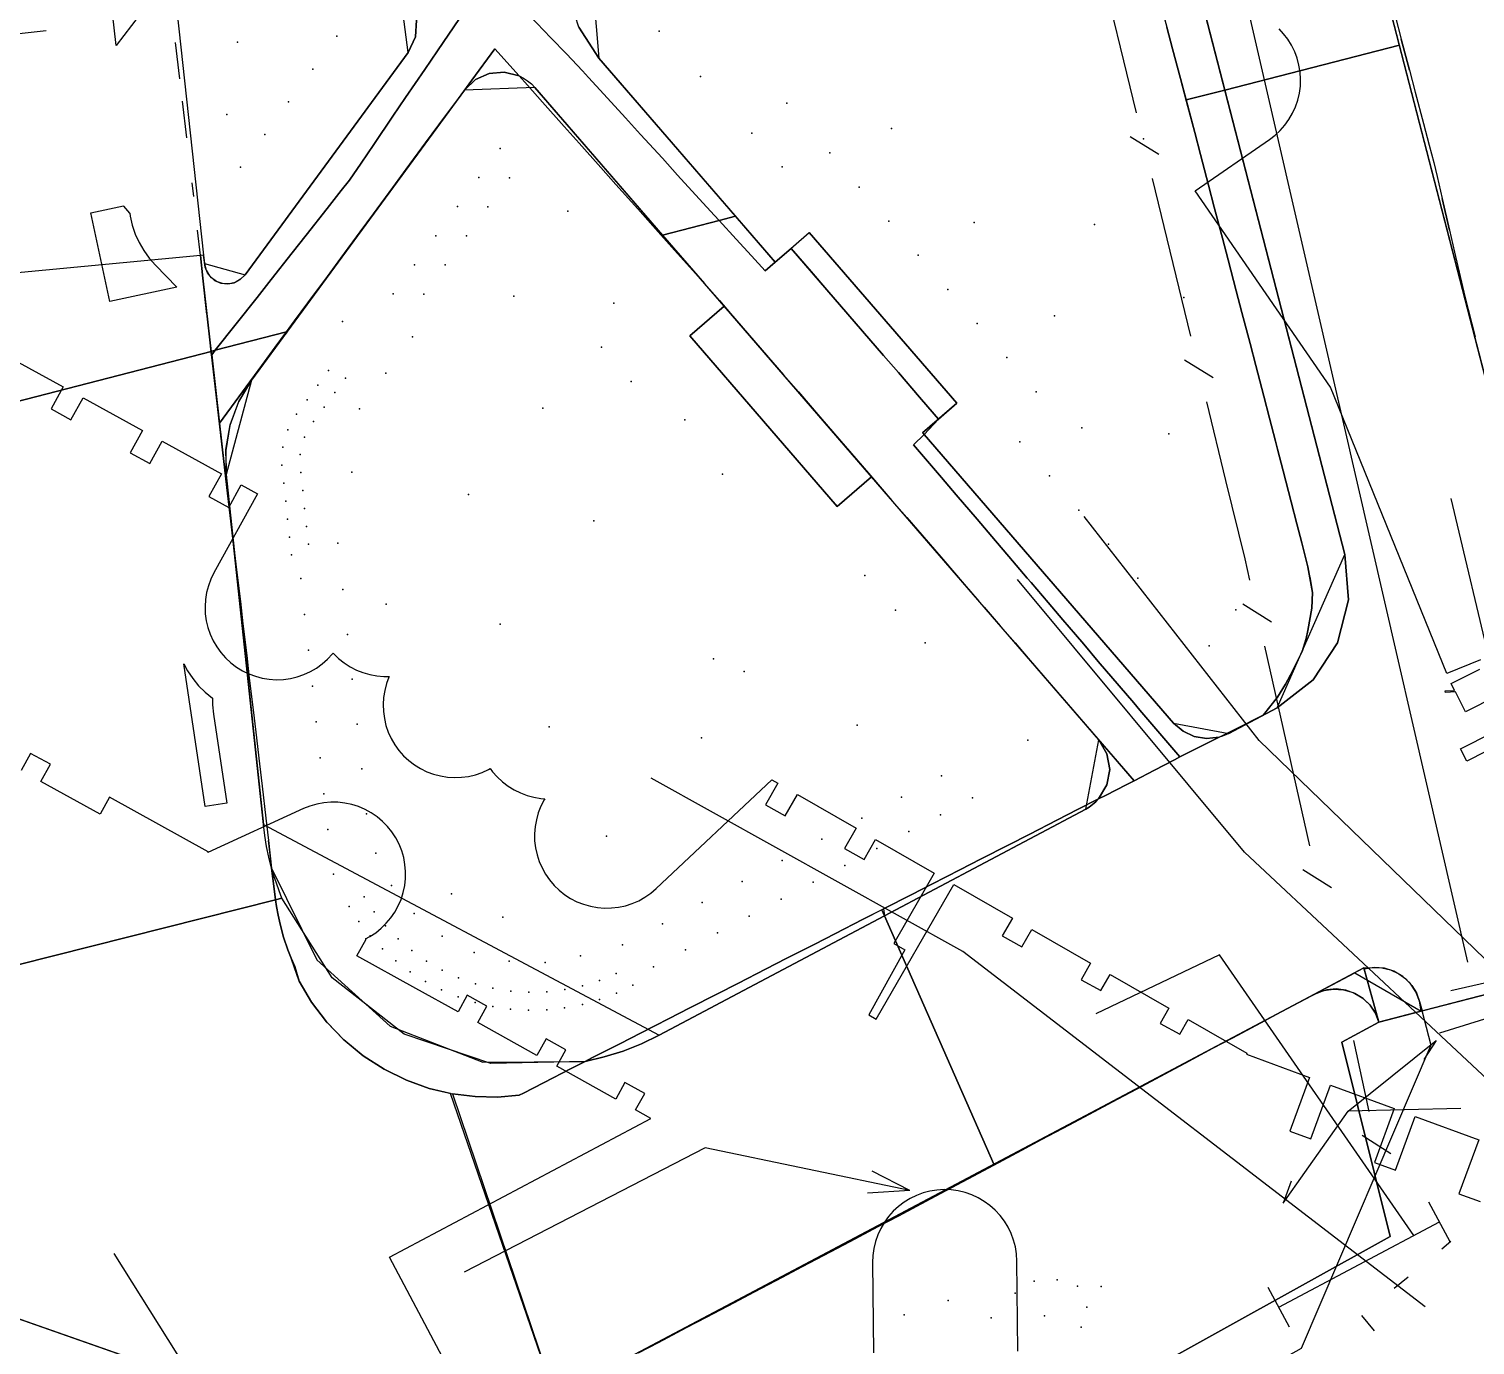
# Model space of a CAD drawing. Header units: metres. Extents: x 17314 to 17509, y 13897 to 14299.
# Drawn here: x 17433.1 to 17465.16, y 13956.07 to 13985.26 of the extents above; entities that cross this region are included whole.
import ezdxf

# ---------------------------------------------------------------- set-up
doc = ezdxf.new("R2010")
doc.units = ezdxf.units.M
for name, color, linetype in [('BOUNDARY', 7, 'Continuous'), ('BUSH', 7, 'Continuous'), ('CURB', 7, 'Continuous'), ('ELECTR_CABLE', 7, 'Continuous'), ('ELECTR_CABLE_COMM', 7, 'Continuous'), ('GRASS', 7, 'Continuous'), ('GROUND', 7, 'Continuous'), ('OVERHEAD_POWER_LINE', 7, 'Continuous'), ('ROAD', 7, 'Continuous'), ('SEWER', 7, 'Continuous'), ('SIDEWALK_PATH', 7, 'Continuous'), ('TREE', 7, 'Continuous'), ('WATER_PIPELINE', 7, 'Continuous')]:
    doc.layers.add(name, color=color, linetype=linetype)

msp = doc.modelspace()

# ---------------------------------------------------------------- linework, layer by layer
at = {"layer": 'BOUNDARY'}
msp.add_lwpolyline([(17478.03, 14024.071), (17484.112, 14000.963), (17481.92, 14000.389), (17483.107, 13995.859), (17485.311, 13996.436), (17487.494, 13988.105), (17489.154, 13981.81), (17485.699, 13980.826), (17486.124, 13979.345), (17478.414, 13977.478), (17475.237, 13976.398), (17477.213, 13968.739), (17468.173, 13966.77), (17468.706, 13964.704), (17463.032, 13963.237), (17462.208, 13962.793), (17463.279, 13958.479), (17444.112, 13947.837)], dxfattribs=at)
at = {"layer": 'BUSH'}
for p in [(17439.924, 13985.097), (17447.07, 13985.21), (17439.392, 13984.371), (17438.859, 13983.646), (17437.489, 13983.361), (17438.327, 13982.92), (17449.127, 13982.948), (17443.545, 13982.608), (17450.857, 13982.511), (17437.794, 13982.195), (17449.798, 13982.206), (17443.072, 13981.964), (17443.752, 13981.961), (17451.511, 13981.754), (17442.599, 13981.319), (17443.278, 13981.316), (17452.165, 13980.998), (17442.125, 13980.674), (17442.805, 13980.671), (17452.819, 13980.241), (17441.652, 13980.029), (17442.332, 13980.026), (17441.178, 13979.384), (17441.859, 13979.381), (17453.472, 13979.484), (17446.066, 13979.18), (17454.126, 13978.728), (17441.603, 13978.43), (17445.793, 13978.204), (17439.743, 13977.683), (17454.78, 13977.971), (17439.507, 13977.361), (17440.119, 13977.519), (17441.016, 13977.63), (17446.451, 13977.443), (17439.27, 13977.038), (17439.883, 13977.197), (17455.434, 13977.214), (17439.033, 13976.716), (17439.646, 13976.874), (17440.433, 13976.835), (17439.409, 13976.552), (17438.84, 13976.367), (17439.207, 13976.208), (17455.07, 13976.106), (17438.73, 13975.983), (17439.112, 13975.821), (17438.71, 13975.584), (17439.128, 13975.422), (17438.751, 13975.186), (17455.724, 13975.349), (17438.793, 13974.789), (17439.171, 13975.024), (17439.213, 13974.627), (17456.378, 13974.592), (17438.836, 13974.391), (17439.255, 13974.229), (17438.878, 13973.993), (17439.298, 13973.831), (17439.948, 13973.856), (17457.032, 13973.836), (17438.92, 13973.595), (17439.127, 13973.074), (17451.631, 13973.14), (17457.686, 13973.079), (17440.058, 13972.829), (17439.213, 13972.278), (17452.311, 13972.369), (17440.163, 13971.834), (17452.971, 13971.647), (17439.298, 13971.483), (17439.384, 13970.687), (17440.269, 13970.84), (17439.469, 13969.892), (17440.375, 13969.846), (17439.555, 13969.096), (17440.481, 13968.851), (17453.331, 13968.695), (17439.64, 13968.301), (17452.448, 13968.227), (17454.02, 13968.21), (17440.586, 13967.857), (17451.564, 13967.759), (17453.313, 13967.835), (17439.726, 13967.506), (17452.606, 13967.461), (17450.681, 13967.29), (17451.899, 13967.086), (17440.79, 13966.98), (17449.797, 13966.822), (17451.192, 13966.711), (17441.142, 13966.264), (17448.913, 13966.354), (17450.485, 13966.336), (17440.197, 13965.797), (17440.535, 13966.012), (17442.468, 13966.08), (17448.03, 13965.886), (17449.779, 13965.962), (17440.756, 13965.679), (17441.641, 13965.64), (17443.611, 13965.562), (17449.072, 13965.587), (17440.418, 13965.464), (17440.666, 13965.15), (17441.007, 13965.367), (17447.146, 13965.417), (17448.365, 13965.212), (17440.939, 13964.858), (17441.285, 13965.08), (17442.261, 13965.138), (17446.263, 13964.949), (17447.658, 13964.838), (17441.236, 13964.591), (17441.589, 13964.82), (17441.915, 13964.589), (17442.975, 13964.78), (17443.749, 13964.584), (17444.547, 13964.559), (17445.332, 13964.705), (17441.555, 13964.349), (17442.261, 13964.388), (17442.624, 13964.22), (17446.12, 13964.313), (17446.951, 13964.463), (17441.892, 13964.134), (17442.247, 13963.949), (17443.001, 13964.086), (17443.388, 13963.987), (17443.783, 13963.924), (17444.182, 13963.898), (17444.582, 13963.909), (17444.979, 13963.956), (17445.37, 13964.04), (17445.751, 13964.159), (17446.128, 13963.879), (17446.489, 13964.051), (17442.615, 13963.794), (17442.996, 13963.671), (17443.385, 13963.58), (17444.977, 13963.551), (17445.37, 13963.628), (17445.754, 13963.737), (17443.781, 13963.522), (17444.18, 13963.498), (17444.58, 13963.508), (17455.389, 13957.489), (17455.901, 13957.52), (17454.965, 13957.225), (17456.346, 13957.38), (17456.873, 13957.37), (17453.481, 13957.063), (17456.553, 13956.915), (17452.504, 13956.745), (17454.433, 13956.678), (17455.618, 13956.724), (17456.429, 13956.471)]:
    msp.add_point(p, dxfattribs=at)
at = {"layer": 'CURB'}
for points in [[(17468.708, 13964.699), (17413.628, 14177.812), (17409.56, 14179.827), (17391.346, 14172.16), (17389.512, 14169.307), (17396.492, 13931.016)], [(17436.974, 13980.241), (17436.992, 13980.057), (17437.892, 13979.809), (17441.509, 13984.736), (17441.33, 13986.106), (17437.795, 13988.957)], [(17463.708, 13984.344), (17463.524, 13985.037)], [(17436.445, 13984.153), (17436.349, 13984.962)], [(17436.601, 13982.847), (17436.504, 13983.656)], [(17458.768, 13983.648), (17458.948, 13982.962)], [(17459.075, 13982.479), (17459.255, 13981.793)], [(17436.755, 13981.541), (17436.72, 13981.851)], [(17459.381, 13981.309), (17459.539, 13980.705)], [(17464.596, 13980.8), (17464.433, 13981.5)], [(17436.901, 13980.234), (17436.838, 13980.796)], [(17459.688, 13980.139), (17459.867, 13979.453)], [(17437.047, 13978.927), (17436.956, 13979.737)], [(17459.994, 13978.969), (17460.174, 13978.283)], [(17437.147, 13978.025), (17437.102, 13978.43)], [(17460.301, 13977.8), (17460.48, 13977.114)], [(17437.365, 13976.167), (17437.323, 13976.519)], [(17460.607, 13976.63), (17460.741, 13976.118)], [(17437.506, 13974.966), (17437.423, 13975.67)], [(17460.91, 13975.459), (17461.087, 13974.772)], [(17461.211, 13974.288), (17461.321, 13973.862)], [(17461.496, 13973.113), (17461.558, 13972.761)], [(17461.453, 13971.919), (17461.42, 13971.744)], [(17459.132, 13969.375), (17458.619, 13969.116)], [(17458.057, 13968.823), (17457.602, 13968.587)], [(17456.982, 13968.27), (17456.35, 13967.947)], [(17438.492, 13966.559), (17438.41, 13967.263)], [(17454.828, 13967.168), (17454.197, 13966.846)], [(17452.675, 13966.067), (17452.044, 13965.744)], [(17438.667, 13965.409), (17438.623, 13965.603)], [(17450.522, 13964.966), (17449.891, 13964.643)], [(17438.996, 13964.468), (17438.916, 13964.651)], [(17443.176, 13945.819), (17441.697, 13946.496), (17440.921, 13950.488), (17442.462, 13953.711), (17462.497, 13964.329), (17463.965, 13963.478)], [(17439.699, 13963.242), (17439.368, 13963.678)], [(17463.934, 13963.694), (17464.184, 13962.723), (17461.309, 13955.997), (17443.168, 13945.814), (17443.101, 13945.78)], [(17448.369, 13963.865), (17447.737, 13963.542)], [(17440.511, 13962.49), (17440.083, 13962.843)], [(17446.216, 13962.764), (17445.584, 13962.441)], [(17441.693, 13961.867), (17441.468, 13961.948)], [(17445.139, 13962.213), (17444.508, 13961.89)], [(17442.868, 13961.598), (17442.488, 13961.645)], [(17444.063, 13961.662), (17443.966, 13961.613)], [(17443.966, 13961.613), (17443.491, 13961.573)]]:
    msp.add_lwpolyline(points, dxfattribs=at)
for points in [[(17452.915, 13976.306), (17458.478, 13969.868), (17459.703, 13969.638), (17460.774, 13970.206), (17462.274, 13973.608), (17457.941, 13990.372), (17457.088, 13991.115), (17449.804, 13991.956), (17446.895, 13990.532), (17445.44, 13988.132), (17445.735, 13984.615), (17449.646, 13980.089), (17450.402, 13980.743), (17453.671, 13976.96)], [(17448.511, 13979.109), (17444.318, 13983.961), (17442.755, 13983.899), (17438.038, 13977.473), (17437.474, 13975.38), (17438.299, 13967.614), (17447.075, 13962.946), (17456.53, 13967.957), (17456.818, 13969.494), (17451.78, 13975.325), (17451.023, 13974.672), (17447.754, 13978.455)]]:
    msp.add_lwpolyline(points, close=True, dxfattribs=at)
at = {"layer": 'ELECTR_CABLE'}
for points in [[(17434.753, 13987.377), (17435.939, 13987.51), (17435.967, 13986.747), (17435.985, 13986.541), (17436.023, 13986.339), (17436.053, 13986.234), (17435.032, 13984.891)], [(17434.894, 13979.217), (17434.473, 13981.18), (17435.196, 13981.335), (17435.198, 13981.331), (17435.333, 13981.176), (17435.337, 13981.173), (17435.345, 13981.108), (17435.393, 13980.907), (17435.459, 13980.712), (17435.545, 13980.525), (17435.648, 13980.347), (17435.769, 13980.179), (17435.905, 13980.025), (17436.381, 13979.536)], [(17437.009, 13968.015), (17436.532, 13971.183), (17436.616, 13971.026), (17436.731, 13970.855), (17436.862, 13970.695), (17437.008, 13970.55), (17437.168, 13970.42), (17437.172, 13970.417), (17437.172, 13970.27), (17437.193, 13970.065), (17437.491, 13968.087)]]:
    msp.add_lwpolyline(points, close=True, dxfattribs=at)
for points in [[(17433.485, 13985.222), (17428.978, 13984.716)], [(17460.051, 13967.007), (17455.018, 13973.051)], [(17470.95, 13956.8), (17460.051, 13967.007)], [(17459.493, 13964.729), (17456.755, 13963.42)], [(17463.807, 13958.501), (17459.493, 13964.729)], [(17466.135, 13963.54), (17464.374, 13962.987)], [(17448.094, 13960.445), (17442.752, 13957.689)], [(17452.628, 13959.503), (17448.094, 13960.445)], [(17452.628, 13959.503), (17451.798, 13959.931)], [(17452.628, 13959.503), (17451.696, 13959.441)], [(17464.609, 13958.362), (17464.139, 13959.244)], [(17460.814, 13956.91), (17464.374, 13958.803)], [(17439.219, 13951.369), (17434.992, 13958.102)], [(17461.049, 13956.469), (17460.579, 13957.351)]]:
    msp.add_lwpolyline(points, dxfattribs=at)
at = {"layer": 'ELECTR_CABLE_COMM'}
for points in [[(17457.656, 13983.4), (17456.807, 13986.894)], [(17458.154, 13982.476), (17457.513, 13982.866)], [(17458.86, 13978.449), (17458.011, 13981.942)], [(17459.358, 13977.525), (17458.717, 13977.915)], [(17459.639, 13975.245), (17459.215, 13976.991)], [(17460.062, 13973.507), (17459.639, 13975.245)], [(17466.478, 13967.068), (17464.635, 13974.845)], [(17460.373, 13969.477), (17456.493, 13974.445)], [(17460.168, 13973.037), (17460.062, 13973.507)], [(17460.65, 13972.105), (17460.016, 13972.506)], [(17461.498, 13967.145), (17460.498, 13971.574)], [(17468.115, 13961.993), (17460.373, 13969.477)], [(17453.804, 13964.8), (17446.894, 13968.644)], [(17461.98, 13966.214), (17461.346, 13966.614)], [(17464.06, 13956.92), (17453.804, 13964.8)], [(17462.818, 13961.252), (17462.473, 13962.827)], [(17463.294, 13960.317), (17462.663, 13960.721)], [(17464.625, 13958.366), (17464.426, 13958.202)], [(17463.677, 13957.581), (17463.367, 13957.325)], [(17462.645, 13956.727), (17462.925, 13956.39)]]:
    msp.add_lwpolyline(points, dxfattribs=at)
at = {"layer": 'GRASS'}
for points in [[(17457.941, 13990.372), (17457.822, 13990.65), (17457.63, 13990.876), (17457.38, 13991.035), (17457.088, 13991.115), (17456.765, 13991.152), (17456.894, 13990.657), (17457.078, 13989.972), (17457.207, 13989.489), (17457.39, 13988.804), (17457.52, 13988.321), (17457.703, 13987.636), (17457.833, 13987.153), (17458.016, 13986.468), (17458.145, 13985.985), (17458.329, 13985.3), (17458.458, 13984.817), (17458.634, 13984.16), (17458.759, 13983.685), (17459.612, 13983.905)], [(17436.992, 13980.057), (17437.029, 13979.91), (17437.106, 13979.783), (17437.218, 13979.685), (17437.356, 13979.623), (17437.507, 13979.605), (17437.653, 13979.632), (17437.785, 13979.701), (17437.892, 13979.809), (17441.509, 13984.736), (17441.673, 13985.084), (17441.694, 13985.457), (17441.578, 13985.811), (17441.33, 13986.106), (17438, 13988.792), (17437.65, 13988.265), (17437.275, 13987.755), (17436.877, 13987.264), (17436.455, 13986.792), (17436.324, 13986.532), (17436.3, 13986.423), (17436.974, 13980.241)], [(17451.78, 13975.325), (17451.023, 13974.672), (17447.754, 13978.455), (17448.511, 13979.109), (17448.075, 13979.613), (17447.746, 13979.981), (17447.414, 13980.355), (17446.931, 13980.896), (17446.598, 13981.269), (17446.116, 13981.811), (17445.783, 13982.184), (17445.3, 13982.725), (17444.968, 13983.098), (17444.485, 13983.64), (17444.152, 13984.013), (17443.967, 13984.221), (17443.635, 13984.304), (17443.304, 13984.273), (17443.001, 13984.136), (17442.755, 13983.899), (17438.038, 13977.473), (17437.749, 13976.988), (17437.556, 13976.463), (17437.464, 13975.912), (17437.477, 13975.348), (17437.632, 13973.893), (17437.647, 13973.765), (17437.705, 13973.268), (17437.788, 13972.564), (17437.846, 13972.067), (17437.929, 13971.363), (17437.987, 13970.866), (17438.07, 13970.162), (17438.128, 13969.665), (17438.211, 13968.961), (17438.269, 13968.464), (17438.352, 13967.76), (17438.41, 13967.263), (17438.481, 13966.652), (17439.486, 13964.618), (17441.113, 13963.142), (17443.162, 13962.349), (17445.43, 13962.362), (17445.584, 13962.441), (17446.216, 13962.764), (17446.661, 13962.991), (17447.292, 13963.314), (17447.737, 13963.542), (17448.369, 13963.865), (17448.814, 13964.092), (17449.445, 13964.415), (17449.891, 13964.643), (17450.522, 13964.966), (17450.967, 13965.194), (17451.599, 13965.517), (17452.044, 13965.744), (17452.675, 13966.067), (17453.12, 13966.295), (17453.752, 13966.618), (17454.197, 13966.846), (17454.828, 13967.168), (17455.274, 13967.396), (17455.905, 13967.719), (17456.35, 13967.947), (17456.817, 13968.186), (17457, 13968.496), (17457.062, 13968.84), (17457.001, 13969.184), (17456.818, 13969.494)], [(17462.274, 13973.608), (17459.612, 13983.905), (17458.759, 13983.685), (17458.948, 13982.962), (17459.075, 13982.479), (17459.255, 13981.793), (17459.381, 13981.309), (17459.539, 13980.705), (17459.561, 13980.623), (17459.688, 13980.139), (17459.867, 13979.453), (17459.994, 13978.969), (17460.174, 13978.283), (17460.301, 13977.8), (17460.48, 13977.114), (17460.607, 13976.63), (17460.741, 13976.118), (17460.786, 13975.944), (17460.91, 13975.459), (17461.087, 13974.772), (17461.211, 13974.288), (17461.321, 13973.862), (17461.457, 13973.332), (17461.558, 13972.761), (17461.547, 13972.412), (17461.453, 13971.919), (17461.42, 13971.744), (17461.332, 13971.451), (17461.265, 13971.319), (17461.121, 13971.029), (17460.962, 13970.731), (17460.783, 13970.444), (17460.466, 13970.043), (17460.774, 13970.206), (17461.575, 13970.823), (17462.114, 13971.647), (17462.358, 13972.601)], [(17456.53, 13967.957), (17456.609, 13968.004), (17456.684, 13968.058), (17456.753, 13968.119), (17456.817, 13968.186), (17456.35, 13967.947), (17455.905, 13967.719), (17455.274, 13967.396), (17454.828, 13967.168), (17454.197, 13966.846), (17453.752, 13966.618), (17453.12, 13966.295), (17452.675, 13966.067), (17452.044, 13965.744), (17452.067, 13965.592)], [(17452.067, 13965.592), (17452.008, 13965.726), (17451.599, 13965.517), (17450.967, 13965.194), (17450.522, 13964.966), (17449.891, 13964.643), (17449.445, 13964.415), (17448.814, 13964.092), (17448.369, 13963.865), (17447.737, 13963.542), (17447.292, 13963.314), (17446.661, 13962.991), (17446.216, 13962.764), (17445.584, 13962.441), (17445.43, 13962.362), (17445.857, 13962.463), (17446.274, 13962.594), (17446.681, 13962.755), (17447.075, 13962.946)], [(17462.699, 13964.436), (17461.6, 13963.853), (17461.808, 13963.936), (17462.027, 13963.969), (17462.249, 13963.953), (17462.463, 13963.888), (17462.658, 13963.777), (17462.821, 13963.627), (17462.948, 13963.445), (17463.032, 13963.237)], [(17462.706, 13964.411), (17463.032, 13963.237), (17463.965, 13963.478), (17463.932, 13963.702), (17463.851, 13963.91), (17463.726, 13964.095), (17463.561, 13964.249), (17463.365, 13964.362), (17463.152, 13964.428), (17462.929, 13964.445)]]:
    msp.add_lwpolyline(points, close=True, dxfattribs=at)
for points in [[(17445.291, 13985.297), (17445.735, 13984.615), (17449.646, 13980.089), (17449.997, 13980.393), (17450.402, 13980.743), (17453.671, 13976.96), (17453.265, 13976.608), (17452.952, 13976.263), (17458.478, 13969.868), (17458.689, 13969.684), (17458.938, 13969.567), (17459.209, 13969.522), (17459.488, 13969.555), (17459.579, 13969.601), (17459.87, 13969.748), (17460.473, 13970.053), (17460.783, 13970.444), (17460.962, 13970.731), (17461.121, 13971.029), (17461.265, 13971.319), (17461.332, 13971.451), (17461.42, 13971.744), (17461.453, 13971.919), (17461.547, 13972.412), (17461.558, 13972.761), (17461.457, 13973.332), (17461.321, 13973.862), (17461.211, 13974.288), (17461.087, 13974.772), (17460.91, 13975.459), (17460.786, 13975.944), (17460.741, 13976.118), (17460.607, 13976.63), (17460.48, 13977.114), (17460.301, 13977.8), (17460.174, 13978.283), (17459.994, 13978.969), (17459.867, 13979.453), (17459.688, 13980.139), (17459.561, 13980.623), (17459.539, 13980.705), (17459.381, 13981.309), (17459.255, 13981.793), (17459.075, 13982.479), (17458.948, 13982.962), (17458.768, 13983.648), (17458.634, 13984.16), (17458.458, 13984.817), (17458.329, 13985.3)], [(17444.112, 13947.837), (17463.279, 13958.479), (17462.208, 13962.793), (17463.032, 13963.237), (17462.952, 13963.436), (17462.834, 13963.612), (17462.681, 13963.759), (17462.499, 13963.872), (17462.297, 13963.943), (17462.086, 13963.97), (17461.875, 13963.951), (17461.67, 13963.887), (17460.845, 13963.447), (17460.404, 13963.212), (17459.785, 13962.882), (17459.344, 13962.647), (17458.726, 13962.317), (17458.284, 13962.081), (17457.666, 13961.751), (17457.225, 13961.516), (17456.606, 13961.186), (17456.165, 13960.951), (17455.546, 13960.621), (17455.105, 13960.386), (17454.486, 13960.056), (17454.045, 13959.82), (17453.426, 13959.49), (17452.985, 13959.255), (17452.376, 13958.93), (17451.924, 13958.692), (17451.304, 13958.365), (17450.862, 13958.132), (17450.241, 13957.805), (17449.799, 13957.572), (17449.179, 13957.245), (17448.736, 13957.012), (17448.116, 13956.685), (17447.674, 13956.452), (17447.053, 13956.125), (17446.611, 13955.892)]]:
    msp.add_lwpolyline(points, dxfattribs=at)
at = {"layer": 'GROUND'}
for points in [[(17468.288, 13966.321), (17463.486, 13984.904), (17439.036, 14079.504)], [(17457.941, 13990.372), (17459.612, 13983.905), (17462.274, 13973.608), (17462.358, 13972.601), (17462.114, 13971.647), (17461.575, 13970.823), (17460.774, 13970.206), (17459.703, 13969.638), (17459.651, 13969.613), (17459.597, 13969.59), (17459.543, 13969.571), (17459.488, 13969.555), (17459.209, 13969.522), (17458.938, 13969.567), (17458.689, 13969.684), (17458.478, 13969.868), (17452.952, 13976.263), (17452.915, 13976.306), (17453.265, 13976.608), (17453.671, 13976.96), (17450.402, 13980.743), (17449.997, 13980.393), (17449.646, 13980.089), (17448.766, 13981.108), (17445.735, 13984.615), (17445.291, 13985.297)], [(17441.694, 13985.457), (17441.673, 13985.084), (17441.509, 13984.736), (17437.892, 13979.809), (17437.793, 13979.708), (17437.672, 13979.639), (17437.537, 13979.607), (17437.395, 13979.614), (17437.261, 13979.66), (17437.148, 13979.74), (17437.06, 13979.848), (17437.005, 13979.978), (17436.974, 13980.241), (17436.901, 13980.234), (17420.916, 13978.72)], [(17463.396, 13985.521), (17463.524, 13985.037), (17463.708, 13984.344), (17463.835, 13983.86), (17464.019, 13983.166), (17464.147, 13982.683), (17464.248, 13982.3), (17464.32, 13981.987), (17464.433, 13981.5), (17464.596, 13980.8), (17464.709, 13980.313), (17464.937, 13979.33), (17465.168, 13978.433)], [(17444.761, 13954.929), (17454.49, 13960.085), (17462.699, 13964.436), (17462.902, 13964.443), (17463.098, 13964.437), (17463.289, 13964.392), (17463.47, 13964.309), (17463.63, 13964.193), (17463.763, 13964.048), (17463.866, 13963.881), (17463.934, 13963.694), (17463.988, 13963.484), (17463.032, 13963.237), (17462.208, 13962.793), (17463.279, 13958.479), (17444.112, 13947.837)]]:
    msp.add_lwpolyline(points, dxfattribs=at)
msp.add_lwpolyline([(17444.318, 13983.961), (17447.145, 13980.69), (17448.075, 13979.613), (17448.41, 13979.237), (17448.658, 13978.949), (17449.033, 13978.515), (17449.36, 13978.137), (17449.833, 13977.588), (17450.16, 13977.209), (17450.634, 13976.66), (17450.961, 13976.282), (17451.434, 13975.733), (17451.761, 13975.354), (17452.235, 13974.805), (17452.562, 13974.427), (17453.036, 13973.878), (17453.362, 13973.499), (17453.836, 13972.95), (17454.163, 13972.572), (17454.277, 13972.439), (17454.637, 13972.023), (17454.963, 13971.644), (17455.258, 13971.303), (17455.437, 13971.095), (17455.764, 13970.717), (17456.238, 13970.168), (17456.565, 13969.789), (17457.602, 13968.587), (17456.819, 13969.494), (17457.001, 13969.184), (17457.062, 13968.84), (17457, 13968.495), (17456.817, 13968.186), (17456.753, 13968.119), (17456.684, 13968.058), (17456.609, 13968.004), (17456.53, 13967.957), (17452.067, 13965.592), (17447.075, 13962.946), (17446.681, 13962.755), (17446.274, 13962.594), (17445.857, 13962.463), (17445.43, 13962.362), (17443.345, 13962.318), (17441.421, 13962.965), (17439.822, 13964.215), (17438.711, 13965.98), (17438.646, 13966.145), (17438.586, 13966.313), (17438.531, 13966.482), (17438.481, 13966.652), (17438.421, 13966.89), (17438.371, 13967.129), (17438.33, 13967.371), (17438.299, 13967.614), (17437.632, 13973.893), (17437.478, 13975.342), (17437.466, 13975.936), (17437.56, 13976.479), (17437.752, 13976.996), (17438.038, 13977.473), (17438.824, 13978.544), (17438.561, 13978.201), (17438.81, 13978.54), (17438.991, 13978.785), (17439.287, 13979.187), (17439.717, 13979.772), (17440.013, 13980.174), (17440.443, 13980.759), (17440.739, 13981.161), (17441.169, 13981.745), (17441.465, 13982.148), (17441.895, 13982.732), (17442.191, 13983.135), (17442.621, 13983.719), (17442.918, 13984.122), (17442.756, 13983.9), (17443.002, 13984.136), (17443.305, 13984.274), (17443.636, 13984.304), (17443.967, 13984.221), (17444.065, 13984.171), (17444.157, 13984.11), (17444.241, 13984.04)], close=True, dxfattribs=at)
at = {"layer": 'OVERHEAD_POWER_LINE'}
for points in [[(17462.348, 13961.263), (17464.3, 13962.825)], [(17464.3, 13962.825), (17464.027, 13962.407)], [(17464.848, 13961.319), (17462.348, 13961.263)], [(17460.909, 13959.219), (17462.348, 13961.263)], [(17461.086, 13959.704), (17460.909, 13959.219)]]:
    msp.add_lwpolyline(points, dxfattribs=at)
at = {"layer": 'ROAD'}
msp.add_lwpolyline([(17463.396, 13985.521), (17463.524, 13985.037), (17463.708, 13984.344), (17463.835, 13983.86), (17464.019, 13983.166), (17464.147, 13982.683), (17464.248, 13982.3), (17464.32, 13981.987), (17464.433, 13981.5), (17464.596, 13980.8), (17464.709, 13980.313), (17464.937, 13979.33), (17465.168, 13978.433)], dxfattribs=at)
at = {"layer": 'SEWER'}
for points in [[(17465.285, 13971.267), (17464.535, 13970.963), (17461.955, 13977.315), (17458.955, 13981.671), (17460.602, 13982.805), (17460.727, 13982.901), (17460.842, 13983.008), (17460.945, 13983.125), (17461.037, 13983.253), (17461.116, 13983.389), (17461.181, 13983.532), (17461.232, 13983.68), (17461.268, 13983.833), (17461.289, 13983.989), (17461.294, 13984.145), (17461.284, 13984.302), (17461.259, 13984.457), (17461.219, 13984.609), (17461.164, 13984.756), (17461.095, 13984.897), (17461.012, 13985.031), (17460.917, 13985.155), (17460.817, 13985.263)], [(17432.548, 13978.043), (17433.862, 13977.32), (17433.594, 13976.832), (17434.031, 13976.59), (17434.3, 13977.079), (17435.615, 13976.356), (17435.343, 13975.863), (17435.78, 13975.62), (17436.053, 13976.115), (17437.367, 13975.393), (17437.092, 13974.893), (17437.53, 13974.651), (17437.805, 13975.152), (17438.167, 13974.953), (17437.203, 13973.201), (17437.134, 13973.06), (17437.079, 13972.912), (17437.039, 13972.76), (17437.014, 13972.605), (17437.005, 13972.449), (17437.01, 13972.292), (17437.032, 13972.136), (17437.068, 13971.983), (17437.119, 13971.835), (17437.184, 13971.692), (17437.263, 13971.557), (17437.355, 13971.429), (17437.459, 13971.312), (17437.575, 13971.205), (17437.699, 13971.11), (17437.833, 13971.028), (17437.974, 13970.959), (17438.121, 13970.904), (17438.273, 13970.864), (17438.428, 13970.839), (17438.585, 13970.829), (17438.742, 13970.835), (17438.898, 13970.856), (17439.05, 13970.893), (17439.199, 13970.944), (17439.342, 13971.009), (17439.477, 13971.088), (17439.604, 13971.18), (17439.722, 13971.284), (17439.829, 13971.399), (17439.843, 13971.418), (17439.853, 13971.407), (17439.965, 13971.298), (17440.088, 13971.2), (17440.22, 13971.115), (17440.36, 13971.043), (17440.506, 13970.986), (17440.657, 13970.942), (17440.811, 13970.914), (17440.968, 13970.901), (17441.09, 13970.903), (17441.083, 13970.888), (17441.028, 13970.741), (17440.988, 13970.589), (17440.963, 13970.434), (17440.954, 13970.277), (17440.959, 13970.121), (17440.981, 13969.965), (17441.017, 13969.812), (17441.068, 13969.664), (17441.133, 13969.521), (17441.212, 13969.385), (17441.304, 13969.258), (17441.408, 13969.14), (17441.524, 13969.034), (17441.649, 13968.939), (17441.782, 13968.856), (17441.923, 13968.787), (17442.07, 13968.733), (17442.222, 13968.693), (17442.377, 13968.668), (17442.534, 13968.658), (17442.691, 13968.664), (17442.847, 13968.685), (17442.999, 13968.721), (17443.148, 13968.772), (17443.291, 13968.838), (17443.328, 13968.86), (17443.38, 13968.789), (17443.483, 13968.671), (17443.598, 13968.563), (17443.723, 13968.468), (17443.856, 13968.385), (17443.997, 13968.316), (17444.144, 13968.261), (17444.296, 13968.22), (17444.451, 13968.195), (17444.541, 13968.189), (17444.523, 13968.161), (17444.452, 13968.021), (17444.394, 13967.875), (17444.351, 13967.724), (17444.323, 13967.57), (17444.311, 13967.413), (17444.313, 13967.256), (17444.331, 13967.1), (17444.365, 13966.947), (17444.413, 13966.797), (17444.476, 13966.653), (17444.552, 13966.516), (17444.641, 13966.387), (17444.743, 13966.268), (17444.856, 13966.159), (17444.979, 13966.061), (17445.111, 13965.976), (17445.251, 13965.904), (17445.397, 13965.847), (17445.548, 13965.804), (17445.703, 13965.776), (17445.859, 13965.763), (17446.016, 13965.766), (17446.172, 13965.784), (17446.325, 13965.817), (17446.475, 13965.866), (17446.619, 13965.928), (17446.756, 13966.005), (17446.885, 13966.094), (17447.005, 13966.196), (17449.573, 13968.606), (17449.704, 13968.531), (17449.431, 13968.055), (17449.868, 13967.813), (17450.138, 13968.281), (17451.438, 13967.533), (17451.18, 13967.085), (17451.617, 13966.843), (17451.871, 13967.284), (17453.171, 13966.536), (17452.273, 13964.975), (17452.519, 13964.839), (17451.72, 13963.395), (17451.888, 13963.302), (17453.605, 13966.286), (17454.905, 13965.538), (17454.679, 13965.146), (17455.116, 13964.904), (17455.338, 13965.289), (17456.638, 13964.541), (17456.429, 13964.176), (17456.866, 13963.934), (17457.072, 13964.291), (17458.372, 13963.543), (17458.178, 13963.207), (17458.616, 13962.964), (17458.805, 13963.294), (17460.105, 13962.546), (17460.092, 13962.522), (17461.492, 13962.007), (17461.055, 13960.82), (17461.524, 13960.646), (17461.961, 13961.835), (17463.369, 13961.317), (17462.931, 13960.125), (17463.4, 13959.951), (17463.838, 13961.144), (17465.246, 13960.627), (17464.806, 13959.43), (17465.275, 13959.257)], [(17465.641, 13970.466), (17464.949, 13970.118), (17464.727, 13970.558), (17464.505, 13970.544), (17464.503, 13970.579), (17464.71, 13970.592), (17464.634, 13970.743), (17465.271, 13971.063)], [(17465.402, 13969.233), (17464.977, 13969.02), (17464.838, 13969.296), (17466.977, 13970.372)], [(17443.906, 13952.723), (17441.095, 13958.024), (17446.89, 13961.098), (17446.551, 13961.286), (17446.753, 13961.65), (17446.315, 13961.893), (17446.113, 13961.528), (17444.801, 13962.255), (17445.003, 13962.62), (17444.566, 13962.862), (17444.364, 13962.497), (17443.052, 13963.224), (17443.254, 13963.589), (17442.817, 13963.832), (17442.614, 13963.466), (17441.682, 13963.982), (17440.37, 13964.706), (17440.574, 13965.075), (17440.561, 13965.082), (17440.658, 13965.132), (17440.789, 13965.218), (17440.912, 13965.316), (17441.024, 13965.426), (17441.125, 13965.546), (17441.214, 13965.675), (17441.29, 13965.813), (17441.352, 13965.957), (17441.399, 13966.107), (17441.432, 13966.261), (17441.449, 13966.417), (17441.451, 13966.574), (17441.437, 13966.73), (17441.409, 13966.884), (17441.365, 13967.035), (17441.306, 13967.181), (17441.234, 13967.32), (17441.148, 13967.452), (17441.05, 13967.575), (17440.941, 13967.687), (17440.821, 13967.788), (17440.691, 13967.877), (17440.553, 13967.952), (17440.409, 13968.014), (17440.259, 13968.062), (17440.106, 13968.094), (17439.95, 13968.112), (17439.793, 13968.113), (17439.636, 13968.1), (17439.482, 13968.071), (17439.331, 13968.027), (17439.185, 13967.969), (17437.066, 13966.998), (17437.075, 13967.014), (17434.888, 13968.226), (17434.68, 13967.848), (17433.366, 13968.572), (17433.576, 13968.953), (17433.139, 13969.195), (17432.929, 13968.814)], [(17455.025, 13955.936), (17455.005, 13957.936), (17454.996, 13958.093), (17454.971, 13958.248), (17454.932, 13958.4), (17454.877, 13958.547), (17454.809, 13958.688), (17454.727, 13958.822), (17454.632, 13958.947), (17454.525, 13959.062), (17454.408, 13959.167), (17454.281, 13959.259), (17454.145, 13959.338), (17454.003, 13959.404), (17453.855, 13959.456), (17453.702, 13959.492), (17453.546, 13959.514), (17453.389, 13959.52), (17453.233, 13959.511), (17453.078, 13959.486), (17452.926, 13959.446), (17452.778, 13959.392), (17452.637, 13959.323), (17452.503, 13959.241), (17452.378, 13959.147), (17452.263, 13959.04), (17452.158, 13958.923), (17452.066, 13958.796), (17451.987, 13958.66), (17451.921, 13958.517), (17451.87, 13958.369), (17451.833, 13958.216), (17451.812, 13958.061), (17451.805, 13957.904), (17451.825, 13955.904)]]:
    msp.add_lwpolyline(points, dxfattribs=at)
at = {"layer": 'SIDEWALK_PATH'}
for points in [[(17457.941, 13990.372), (17459.612, 13983.905), (17463.486, 13984.904), (17439.036, 14079.504)], [(17442.644, 13985.494), (17442.156, 13984.776), (17441.875, 13984.363), (17441.45, 13983.738), (17441.169, 13983.325), (17440.745, 13982.7), (17440.463, 13982.286), (17440.207, 13981.909), (17440.022, 13981.674), (17439.712, 13981.281), (17439.245, 13980.687), (17438.935, 13980.295), (17438.468, 13979.701), (17438.158, 13979.308), (17437.232, 13978.133), (17438.81, 13978.54), (17438.991, 13978.785), (17439.287, 13979.187), (17439.717, 13979.772), (17440.013, 13980.174), (17440.443, 13980.759), (17440.739, 13981.161), (17441.169, 13981.745), (17441.465, 13982.148), (17441.895, 13982.732), (17442.191, 13983.135), (17442.621, 13983.719), (17442.918, 13984.122), (17443.432, 13984.821), (17443.967, 13984.221), (17444.065, 13984.171), (17444.157, 13984.11), (17444.241, 13984.04), (17444.318, 13983.961), (17447.145, 13980.69), (17448.4, 13981.013), (17448.3, 13981.124), (17447.963, 13981.493), (17447.481, 13982.021), (17447.145, 13982.391), (17446.663, 13982.919), (17446.326, 13983.288), (17445.845, 13983.816), (17445.508, 13984.186), (17445.372, 13984.335), (17445.018, 13984.705), (17444.672, 13985.066), (17444.052, 13985.713)], [(17441.694, 13985.457), (17441.673, 13985.084), (17441.509, 13984.736), (17437.892, 13979.809), (17437.793, 13979.708), (17437.672, 13979.639), (17437.537, 13979.607), (17437.395, 13979.614), (17437.261, 13979.66), (17437.148, 13979.74), (17437.06, 13979.848), (17437.005, 13979.978), (17436.974, 13980.241), (17436.901, 13980.234), (17436.956, 13979.737), (17437.143, 13978.11), (17437.232, 13978.133), (17438.158, 13979.308), (17438.468, 13979.701), (17438.935, 13980.295), (17439.245, 13980.687), (17439.712, 13981.281), (17440.022, 13981.674), (17440.207, 13981.909), (17440.463, 13982.286), (17440.745, 13982.7), (17441.169, 13983.325), (17441.45, 13983.738), (17441.875, 13984.363), (17442.156, 13984.776), (17442.644, 13985.494)], [(17468.288, 13966.321), (17463.486, 13984.904), (17459.612, 13983.905), (17462.274, 13973.608), (17462.358, 13972.601), (17462.114, 13971.647), (17461.575, 13970.823), (17460.774, 13970.206), (17459.703, 13969.638), (17459.651, 13969.613), (17459.597, 13969.59), (17459.543, 13969.571), (17459.488, 13969.555), (17459.132, 13969.375), (17458.619, 13969.116), (17458.5, 13969.054), (17458.057, 13968.823), (17457.602, 13968.587), (17457.427, 13968.497), (17456.982, 13968.27), (17456.817, 13968.186), (17456.753, 13968.119), (17456.684, 13968.058), (17456.609, 13968.004), (17456.53, 13967.957), (17452.067, 13965.592), (17454.49, 13960.085), (17462.699, 13964.436), (17462.902, 13964.443), (17463.098, 13964.437), (17463.289, 13964.392), (17463.47, 13964.309), (17463.63, 13964.193), (17463.763, 13964.048), (17463.866, 13963.881), (17463.934, 13963.694), (17463.988, 13963.484), (17468.706, 13964.699)]]:
    msp.add_lwpolyline(points, dxfattribs=at)
for points in [[(17445.204, 13987.651), (17444.835, 13987.031), (17444.58, 13986.601), (17444.052, 13985.713), (17444.672, 13985.066), (17445.018, 13984.705), (17445.372, 13984.335), (17445.508, 13984.186), (17445.845, 13983.816), (17446.326, 13983.288), (17446.663, 13982.919), (17447.145, 13982.391), (17447.481, 13982.021), (17447.963, 13981.493), (17448.3, 13981.124), (17448.4, 13981.013), (17448.766, 13981.108), (17445.735, 13984.615), (17445.291, 13985.297), (17445.05, 13986.06), (17445.018, 13986.859)], [(17443.432, 13984.821), (17442.918, 13984.122), (17442.756, 13983.9), (17443.002, 13984.136), (17443.305, 13984.274), (17443.636, 13984.304), (17443.967, 13984.221)], [(17437.143, 13978.11), (17436.956, 13979.737), (17436.901, 13980.234), (17420.916, 13978.72), (17420.342, 13983.914), (17420.274, 13983.959), (17420.206, 13984.005), (17420.331, 13982.886), (17420.387, 13982.389), (17420.474, 13981.616), (17420.53, 13981.119), (17420.616, 13980.345), (17420.672, 13979.848), (17420.759, 13979.075), (17420.814, 13978.578), (17420.901, 13977.805), (17420.957, 13977.308), (17421.028, 13976.675), (17421.044, 13976.535), (17421.099, 13976.038), (17421.186, 13975.265), (17421.285, 13974.381), (17421.353, 13974.037)], [(17451.582, 13978.557), (17451.256, 13978.935), (17450.789, 13979.476), (17450.462, 13979.855), (17449.997, 13980.393), (17449.646, 13980.089), (17449.422, 13979.893), (17449.118, 13980.227), (17448.781, 13980.596), (17448.4, 13981.013), (17447.145, 13980.69), (17448.075, 13979.613), (17448.41, 13979.237), (17448.658, 13978.949), (17449.033, 13978.515), (17449.36, 13978.137), (17449.833, 13977.588), (17450.16, 13977.209), (17450.634, 13976.66), (17450.961, 13976.282), (17451.434, 13975.733), (17451.761, 13975.354), (17452.235, 13974.805), (17452.562, 13974.427), (17453.036, 13973.878), (17453.362, 13973.499), (17453.836, 13972.95), (17454.163, 13972.572), (17454.277, 13972.439), (17454.637, 13972.023), (17454.963, 13971.644), (17455.258, 13971.303), (17455.437, 13971.095), (17455.764, 13970.717), (17456.238, 13970.168), (17456.565, 13969.789), (17457.602, 13968.587), (17458.057, 13968.823), (17458.5, 13969.054), (17458.619, 13969.116), (17457.733, 13970.154), (17457.599, 13970.312), (17457.274, 13970.692), (17456.81, 13971.235), (17456.486, 13971.616), (17456.304, 13971.829), (17456.022, 13972.159), (17455.698, 13972.539), (17455.319, 13972.984), (17455.234, 13973.083), (17454.909, 13973.463), (17454.446, 13974.007), (17454.121, 13974.387), (17453.657, 13974.931), (17453.333, 13975.311), (17452.713, 13976.037), (17452.952, 13976.263), (17452.915, 13976.306), (17453.265, 13976.608), (17453.17, 13976.718), (17452.843, 13977.097), (17452.376, 13977.638), (17452.049, 13978.016)], [(17448.766, 13981.108), (17448.4, 13981.013), (17448.781, 13980.596), (17449.118, 13980.227), (17449.422, 13979.893), (17449.646, 13980.089)], [(17450.402, 13980.743), (17449.997, 13980.393), (17450.44, 13979.88), (17450.789, 13979.476), (17451.256, 13978.935), (17451.582, 13978.557), (17452.049, 13978.016), (17452.376, 13977.638), (17452.843, 13977.097), (17453.17, 13976.718), (17453.265, 13976.608), (17453.671, 13976.96)], [(17448.511, 13979.109), (17447.754, 13978.455), (17451.023, 13974.672), (17451.78, 13975.325)], [(17438.561, 13978.201), (17438.81, 13978.54), (17437.232, 13978.133), (17437.152, 13978.031), (17437.325, 13976.521), (17438.264, 13977.798)], [(17438.038, 13977.473), (17438.824, 13978.544), (17438.561, 13978.201), (17438.264, 13977.798), (17437.325, 13976.521), (17437.423, 13975.67), (17437.506, 13974.966), (17437.564, 13974.469), (17437.632, 13973.893), (17437.478, 13975.342), (17437.466, 13975.936), (17437.56, 13976.479), (17437.752, 13976.996)], [(17437.632, 13973.893), (17437.564, 13974.469), (17437.506, 13974.966), (17437.423, 13975.67), (17437.143, 13978.11), (17421.353, 13974.037), (17421.524, 13973.174), (17421.637, 13972.322), (17421.661, 13972.14), (17421.679, 13972.061), (17421.695, 13971.981), (17421.709, 13971.901), (17421.72, 13971.82), (17423.004, 13962.022), (17438.567, 13965.944), (17438.536, 13966.188), (17438.481, 13966.652), (17438.421, 13966.89), (17438.371, 13967.129), (17438.33, 13967.371), (17438.299, 13967.614)], [(17437.232, 13978.133), (17437.143, 13978.11), (17437.152, 13978.031)], [(17452.952, 13976.263), (17452.713, 13976.037), (17453.333, 13975.311), (17453.657, 13974.931), (17454.121, 13974.387), (17454.446, 13974.007), (17454.909, 13973.463), (17455.234, 13973.083), (17455.319, 13972.984), (17455.698, 13972.539), (17456.022, 13972.159), (17456.304, 13971.829), (17456.486, 13971.616), (17456.81, 13971.235), (17457.274, 13970.692), (17457.599, 13970.312), (17457.733, 13970.154), (17458.619, 13969.116), (17459.132, 13969.375), (17459.488, 13969.555), (17459.209, 13969.522), (17458.938, 13969.567), (17458.689, 13969.684), (17458.478, 13969.868)], [(17456.819, 13969.494), (17457.001, 13969.184), (17457.062, 13968.84), (17457, 13968.495), (17456.817, 13968.186), (17456.982, 13968.27), (17457.427, 13968.497), (17457.602, 13968.587)], [(17438.481, 13966.652), (17438.536, 13966.188), (17438.567, 13965.944), (17438.711, 13965.98), (17438.646, 13966.145), (17438.586, 13966.313), (17438.531, 13966.482)], [(17441.991, 13953.457), (17442.314, 13953.627), (17442.387, 13953.67), (17442.462, 13953.711), (17444.761, 13954.929), (17442.444, 13961.655), (17441.975, 13961.766), (17441.468, 13961.948), (17440.977, 13962.19), (17440.511, 13962.49), (17440.083, 13962.843), (17439.721, 13963.22), (17439.368, 13963.678), (17439.093, 13964.141), (17438.985, 13964.437), (17438.916, 13964.651), (17438.843, 13964.837), (17438.744, 13965.12), (17438.667, 13965.409), (17438.623, 13965.603), (17438.586, 13965.798), (17438.567, 13965.944), (17423.004, 13962.022), (17423.266, 13960.022)], [(17438.711, 13965.98), (17438.567, 13965.944), (17438.586, 13965.798), (17438.623, 13965.603), (17438.667, 13965.409), (17438.744, 13965.12), (17438.843, 13964.837), (17438.916, 13964.651), (17438.996, 13964.468), (17439.093, 13964.141), (17439.368, 13963.678), (17439.699, 13963.242), (17440.067, 13962.859), (17440.511, 13962.49), (17440.977, 13962.19), (17441.468, 13961.948), (17441.975, 13961.766), (17442.488, 13961.645), (17442.996, 13961.582), (17443.491, 13961.573), (17443.966, 13961.613), (17444.063, 13961.662), (17444.508, 13961.89), (17445.139, 13962.213), (17445.43, 13962.362), (17443.345, 13962.318), (17441.421, 13962.965), (17439.822, 13964.215)], [(17444.761, 13954.929), (17454.49, 13960.085), (17452.067, 13965.592), (17447.075, 13962.946), (17446.681, 13962.755), (17446.274, 13962.594), (17445.857, 13962.463), (17445.43, 13962.362), (17445.139, 13962.213), (17444.508, 13961.89), (17444.063, 13961.662), (17443.966, 13961.613), (17443.491, 13961.573), (17442.996, 13961.582), (17442.488, 13961.645)], [(17423.262, 13960.023), (17423.328, 13959.521), (17423.393, 13959.025), (17423.488, 13958.312), (17423.553, 13957.816), (17423.647, 13957.103), (17423.713, 13956.607), (17423.733, 13956.456), (17423.784, 13956.069), (17423.769, 13955.893), (17423.728, 13955.395), (17423.672, 13954.725), (17423.626, 13954.18), (17423.579, 13953.617), (17423.52, 13953.474), (17423.354, 13953.075), (17422.76, 13951.857), (17440.739, 13951.43), (17440.688, 13951.69), (17440.498, 13952.67), (17441.298, 13953.092), (17441.74, 13953.325), (17441.991, 13953.457)]]:
    msp.add_lwpolyline(points, close=True, dxfattribs=at)
at = {"layer": 'TREE'}
for p in [(17437.726, 13984.966), (17447.993, 13984.202), (17449.903, 13983.615), (17452.228, 13983.05), (17457.809, 13982.824), (17445.052, 13981.218), (17454.056, 13980.967), (17456.726, 13980.923), (17443.848, 13979.334), (17458.707, 13979.308), (17440.053, 13978.772), (17455.84, 13978.895), (17444.495, 13976.853), (17447.641, 13976.592), (17456.443, 13976.413), (17458.373, 13976.279), (17440.256, 13975.431), (17448.48, 13975.385), (17442.846, 13974.936), (17445.625, 13974.354), (17441.021, 13972.5), (17459.857, 13972.379), (17443.545, 13972.062), (17459.264, 13971.578), (17448.28, 13971.294), (17448.955, 13971.007), (17444.632, 13969.785), (17451.462, 13969.82), (17448.014, 13969.536), (17455.248, 13969.49), (17445.909, 13967.362), (17439.852, 13966.514)]:
    msp.add_point(p, dxfattribs=at)
at = {"layer": 'WATER_PIPELINE'}
for points in [[(17459.697, 13987.568), (17462.224, 13976.597)], [(17462.224, 13976.597), (17464.995, 13964.568)], [(17465.601, 13964.151), (17464.629, 13963.928)]]:
    msp.add_lwpolyline(points, dxfattribs=at)

doc.saveas('drawing.dxf')
